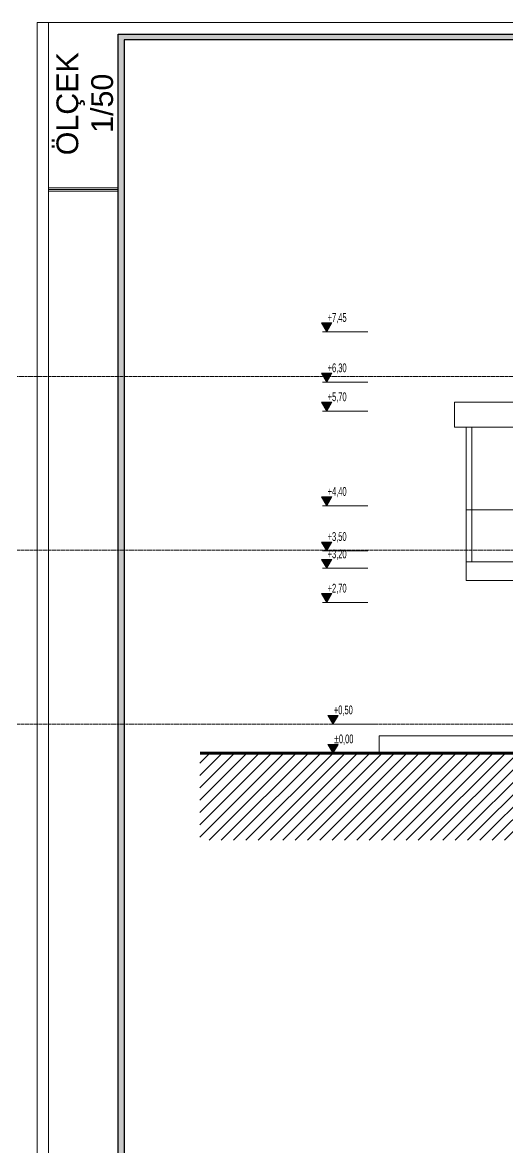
# Model space of a CAD drawing. Extents: x 775040 to 808375, y 4159409 to 4163651.
# Drawn here: x 794443 to 795279, y 4161349 to 4163289 of the extents above; entities that cross this region are included whole.
import ezdxf

# ---------------------------------------------------------------- set-up
doc = ezdxf.new("R2010")
doc.units = 0
doc.header["$MEASUREMENT"] = 0
doc.linetypes.add('ACAD_ISO07W100', pattern=[3, 0, -3])
for name, color, linetype, lineweight in [('25yazi', 255, 'Continuous', 15), ('KALIN', 30, 'Continuous', 18), ('P-HatchLight', 200, 'Continuous', 5), ('P-Levels', 240, 'Continuous', 20), ('P-Oklar', 31, 'Continuous', 18), ('Z_antet', 31, 'Continuous', 30), ('Z_g1', 1, 'Continuous', 5), ('Z_g5', 5, 'Continuous', 18), ('Z_g6', 6, 'Continuous', 20), ('Z_izdot', 42, 'ACAD_ISO07W100', 9), ('Z_tarama', 8, 'Continuous', 5)]:
    doc.layers.add(name, color=color, linetype=linetype, lineweight=lineweight)
doc.layers.add('kot', color=4, linetype='Continuous')
doc.layers.add('YAZI', color=3, linetype='Continuous')
doc.styles.add('50', font='swisscl.ttf', dxfattribs={"height": 50})
doc.styles.add('FORM', font='arial.ttf', dxfattribs={"height": 1.5})

# ---------------------------------------------------------------- blocks, each defined once
blk = doc.blocks.new('KOTLAMAGORUNUS KESITTE')
at = {"layer": 'P-HatchLight'}
for points in [[(0.152, 0.148), (0.072, 0.01), (-0.008, 0.148)], [(0.143, 0.143), (0.072, 0.02), (0.001, 0.143)], [(0.135, 0.138), (0.072, 0.03), (0.01, 0.138)], [(0.126, 0.133), (0.072, 0.04), (0.018, 0.133)], [(0.117, 0.128), (0.072, 0.05), (0.027, 0.128)], [(0.109, 0.123), (0.072, 0.06), (0.036, 0.123)], [(0.1, 0.118), (0.072, 0.07), (0.044, 0.118)], [(0.091, 0.113), (0.072, 0.08), (0.053, 0.113)], [(0.083, 0.108), (0.072, 0.09), (0.062, 0.108)], [(0.074, 0.103), (0.072, 0.1), (0.07, 0.103)]]:
    blk.add_lwpolyline(points, close=True, dxfattribs=at)
at = {"layer": 'P-Oklar', "color": 2, "ltscale": 0.5}
blk.add_line((0, 0), (0.779, 0), dxfattribs=at)
blk.add_lwpolyline([(-0.016, 0.153), (0.072, 0), (0.161, 0.153)], close=True, dxfattribs=at)
at = {"layer": 'P-Levels', "color": 7, "style": '50', "width": 0.8}
blk.add_attdef('%%P0.00', (-0.031, 0.178), '', height=0.15, dxfattribs=at)

msp = doc.modelspace()

# ---------------------------------------------------------------- hatches: boundary and pattern name
at = {"layer": 'Z_antet'}
msp.add_hatch(color=256, dxfattribs=at).paths.add_polyline_path([(794618.09, 4159743.65), (794618.09, 4159438.75), (798049.31, 4159438.75), (798049.31, 4163258.75), (794618.09, 4163258.75), (794618.09, 4159741.15), (794608.09, 4159741.15), (794608.09, 4163268.75), (798059.31, 4163268.75), (798059.31, 4159428.75), (794608.09, 4159428.75), (794608.09, 4159743.65)])

# ---------------------------------------------------------------- linework, layer by layer
at = {"layer": 'KALIN'}
for p, q in [((794608.09, 4163003.78), (794488.09, 4163003.78)), ((794608.09, 4163000.78), (794488.09, 4163000.78)), ((794608.09, 4162997.78), (794488.09, 4162997.78))]:
    msp.add_line(p, q, dxfattribs=at)
msp.add_lwpolyline([(794468.09, 4163288.75), (794468.09, 4159408.75), (798079.31, 4159408.75), (798079.31, 4163288.75)], close=True, dxfattribs=at)
msp.add_lwpolyline([(794488.09, 4159741.15), (794488.09, 4163288.75), (798079.31, 4163288.75), (798079.31, 4159408.75), (794488.09, 4159408.75), (794488.09, 4159743.65)], dxfattribs=at)
at = {"layer": 'Z_antet'}
msp.add_lwpolyline([(794618.09, 4159743.65), (794618.09, 4159438.75), (798049.31, 4159438.75), (798049.31, 4163258.75), (794618.09, 4163258.75), (794618.09, 4159741.15), (794608.09, 4159741.15), (794608.09, 4163268.75), (798059.31, 4163268.75), (798059.31, 4159428.75), (794608.09, 4159428.75), (794608.09, 4159743.65)], close=True, dxfattribs=at)
at = {"layer": 'Z_g1'}
for p, q in [((795357.51, 4162633.78), (795187.51, 4162633.78)), ((795187.51, 4162590.98), (795187.51, 4162633.78)), ((795357.51, 4162590.98), (795187.51, 4162590.98)), ((795207.51, 4162590.98), (795187.51, 4162590.98)), ((795207.51, 4162448.58), (795207.51, 4162590.98)), ((795217.51, 4162448.58), (795217.51, 4162590.98)), ((795207.51, 4162448.58), (795207.51, 4162326.58)), ((795317.51, 4162448.58), (795207.51, 4162448.58)), ((795217.51, 4162448.58), (795217.51, 4162358.58)), ((795357.51, 4162358.58), (795207.51, 4162358.58)), ((795357.51, 4162326.58), (795207.51, 4162326.58))]:
    msp.add_line(p, q, dxfattribs=at)
at = {"layer": 'Z_g5', "linetype": 'Continuous'}
for p, q in [((795057.51, 4162058.58), (795057.51, 4162028.58)), ((795357.51, 4162058.58), (795057.51, 4162058.58))]:
    msp.add_line(p, q, dxfattribs=at)
at = {"layer": 'Z_g6', "linetype": 'Continuous', "const_width": 5}
msp.add_lwpolyline([(794748.72, 4162028.58), (797858.64, 4162028.58)], dxfattribs=at)
at = {"layer": 'Z_izdot'}
for p, q in [((795609.99, 4162678.58), (793772.57, 4162678.58)), ((797644.08, 4162378.58), (793772.57, 4162378.58)), ((797644.08, 4162078.58), (793724.07, 4162078.58))]:
    msp.add_line(p, q, dxfattribs=at)
at = {"layer": 'Z_tarama'}
for p, q in [((794748.72, 4162011.35), (794765.95, 4162028.58)), ((794748.72, 4161990.14), (794787.17, 4162028.58)), ((794748.72, 4161968.92), (794808.38, 4162028.58)), ((794748.72, 4161947.71), (794829.59, 4162028.58)), ((794748.72, 4161926.5), (794850.81, 4162028.58)), ((794748.72, 4161905.28), (794872.02, 4162028.58)), ((794748.72, 4161884.07), (794893.23, 4162028.58)), ((794764.45, 4161878.58), (794914.45, 4162028.58)), ((794785.66, 4161878.58), (794935.66, 4162028.58)), ((794806.87, 4161878.58), (794956.87, 4162028.58)), ((794828.09, 4161878.58), (794978.09, 4162028.58)), ((794849.3, 4161878.58), (794999.3, 4162028.58)), ((794870.51, 4161878.58), (795020.51, 4162028.58)), ((794891.73, 4161878.58), (795041.73, 4162028.58)), ((794912.94, 4161878.58), (795062.94, 4162028.58)), ((794934.15, 4161878.58), (795084.15, 4162028.58)), ((794955.36, 4161878.58), (795105.36, 4162028.58)), ((794976.58, 4161878.58), (795126.58, 4162028.58)), ((794997.79, 4161878.58), (795147.79, 4162028.58)), ((795019, 4161878.58), (795169, 4162028.58)), ((795040.22, 4161878.58), (795190.22, 4162028.58)), ((795061.43, 4161878.58), (795211.43, 4162028.58)), ((795082.64, 4161878.58), (795232.64, 4162028.58)), ((795103.86, 4161878.58), (795253.86, 4162028.58)), ((795125.07, 4161878.58), (795275.07, 4162028.58)), ((795146.28, 4161878.58), (795296.28, 4162028.58)), ((795167.5, 4161878.58), (795317.5, 4162028.58)), ((795188.71, 4161878.58), (795338.71, 4162028.58)), ((795209.92, 4161878.58), (795359.92, 4162028.58)), ((795231.14, 4161878.58), (795381.14, 4162028.58)), ((795252.35, 4161878.58), (795402.35, 4162028.58)), ((795273.56, 4161878.58), (795423.56, 4162028.58))]:
    msp.add_line(p, q, dxfattribs=at)

# ---------------------------------------------------------------- block references
at = {"layer": 'kot'}
ref = msp.add_blockref('KOTLAMAGORUNUS KESITTE', (794960.13, 4162755.3), dxfattribs=dict(at, xscale=100, yscale=100, zscale=100))
ref.add_attrib('%%P0.00', '+7,45', (794968.92, 4162772.53), dxfattribs={"layer": '25yazi', "height": 15, "style": '50', "width": 0.8})
ref = msp.add_blockref('KOTLAMAGORUNUS KESITTE', (794960.13, 4162668.58), dxfattribs=dict(at, xscale=100, yscale=100, zscale=100))
ref.add_attrib('%%P0.00', '+6,30', (794968.89, 4162685.81), dxfattribs={"layer": '25yazi', "height": 15, "style": '50', "width": 0.8})
ref = msp.add_blockref('KOTLAMAGORUNUS KESITTE', (794960.13, 4162618.58), dxfattribs=dict(at, xscale=100, yscale=100, zscale=100))
ref.add_attrib('%%P0.00', '+5,70', (794968.89, 4162635.81), dxfattribs={"layer": '25yazi', "height": 15, "style": '50', "width": 0.8})
ref = msp.add_blockref('KOTLAMAGORUNUS KESITTE', (794960.13, 4162455.35, 0), dxfattribs=dict(at, xscale=100, yscale=100, zscale=100))
ref.add_attrib('%%P0.00', '+4,40', (794968.89, 4162472.58, 0), dxfattribs={"layer": '25yazi', "height": 15, "style": '50', "width": 0.8})
ref = msp.add_blockref('KOTLAMAGORUNUS KESITTE', (794960.13, 4162377.58), dxfattribs=dict(at, xscale=100, yscale=100, zscale=100))
ref.add_attrib('%%P0.00', '+3,50', (794968.89, 4162394.81), dxfattribs={"layer": '25yazi', "height": 15, "style": '50', "width": 0.8})
ref = msp.add_blockref('KOTLAMAGORUNUS KESITTE', (794960.13, 4162347.58), dxfattribs=dict(at, xscale=100, yscale=100, zscale=100))
ref.add_attrib('%%P0.00', '+3,20', (794968.89, 4162364.81), dxfattribs={"layer": '25yazi', "height": 15, "style": '50', "width": 0.8})
ref = msp.add_blockref('KOTLAMAGORUNUS KESITTE', (794960.13, 4162288.58), dxfattribs=dict(at, xscale=100, yscale=100, zscale=100))
ref.add_attrib('%%P0.00', '+2,70', (794968.89, 4162305.81), dxfattribs={"layer": '25yazi', "height": 15, "style": '50', "width": 0.8})
ref = msp.add_blockref('KOTLAMAGORUNUS KESITTE', (794970.87, 4162078.58), dxfattribs=dict(at, xscale=100, yscale=100, zscale=100))
ref.add_attrib('%%P0.00', '+0,50', (794979.63, 4162095.81), dxfattribs={"layer": '25yazi', "height": 15, "style": '50', "width": 0.8})
ref = msp.add_blockref('KOTLAMAGORUNUS KESITTE', (794970.87, 4162028.58), dxfattribs=dict(at, xscale=100, yscale=100, zscale=100))
ref.add_attrib('%%P0.00', '%%P0,00', (794979.63, 4162045.81), dxfattribs={"layer": '25yazi', "height": 15, "style": '50', "width": 0.8})

# ---------------------------------------------------------------- texts
at = {"layer": 'YAZI', "style": 'FORM'}
for s, p in [('ÖLÇEK', (794539.07, 4163059.79)), ('1/50', (794599.02, 4163098.51))]:
    msp.add_text(s, height=37.5, rotation=90, dxfattribs=at).set_placement(p)

doc.saveas('drawing.dxf')
